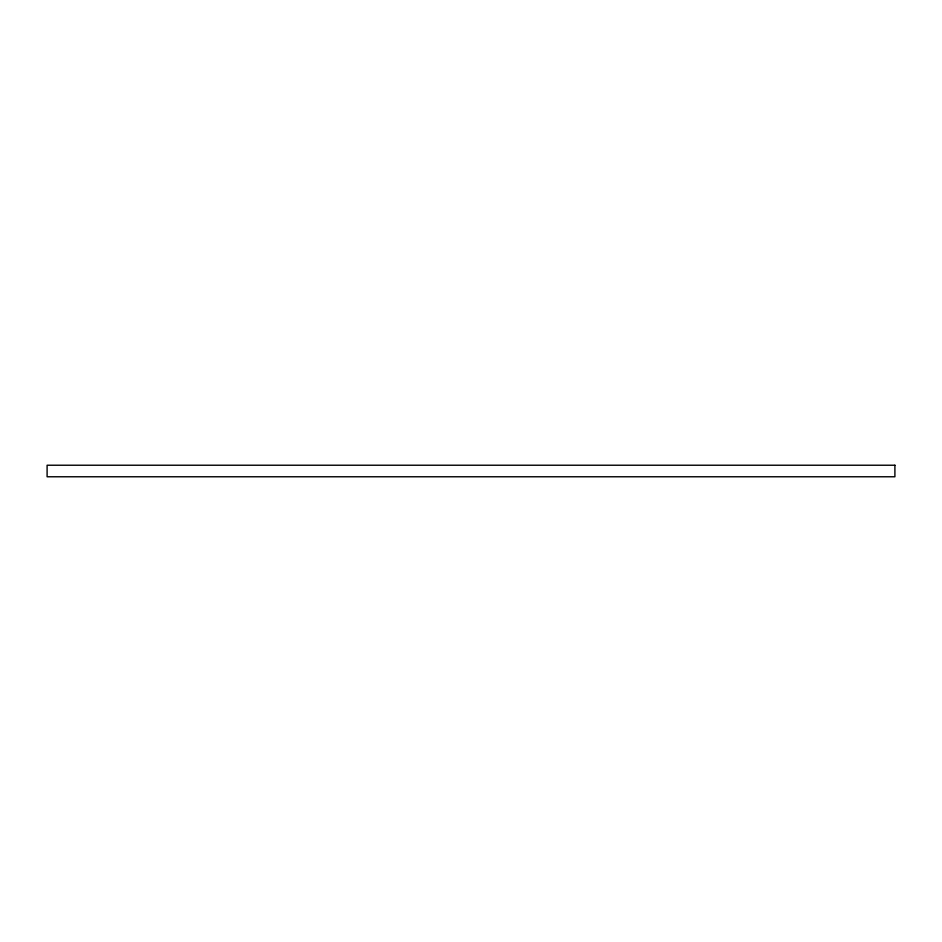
<?xml version="1.0" encoding="UTF-8"?>
<svg xmlns="http://www.w3.org/2000/svg" width="942" height="942" viewBox="0 0 942 942"><rect width="100%" height="100%" fill="white"/><g stroke="black" fill="none" stroke-linecap="round" stroke-linejoin="round"><path stroke-width="1.41" d="M894.9 465.23L47.1 465.23L47.1 476.77L894.9 476.77L894.9 465.23"/></g></svg>
